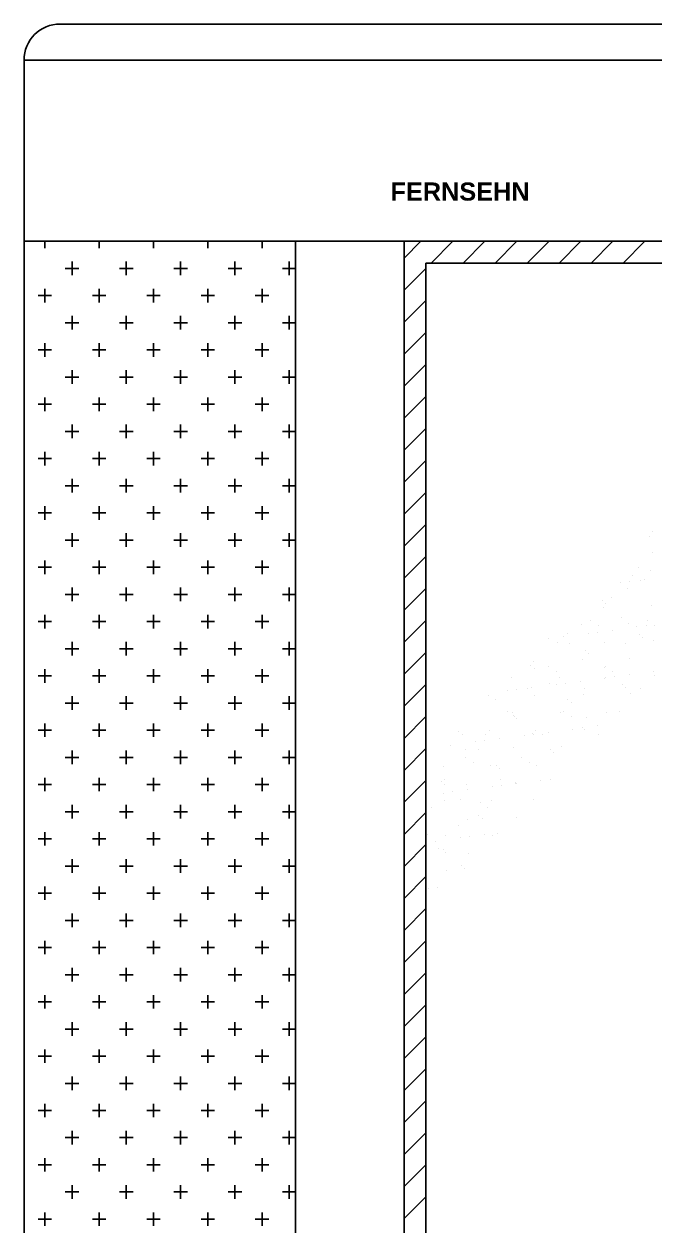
# Model space of a CAD drawing. Header units: inches. Extents: x 11.8 to 54.3, y 10.8 to 35.6.
# Drawn here: x 41.8499 to 42.0242, y 26.8575 to 27.1893 of the extents above; entities that cross this region are included whole.
import ezdxf

# ---------------------------------------------------------------- set-up
doc = ezdxf.new("R2010")
doc.units = ezdxf.units.IN
doc.header["$MEASUREMENT"] = 0
doc.layers.add('02', color=2, linetype='Continuous')
doc.styles.add('HT2', font='swisseb.ttf')

msp = doc.modelspace()

# ---------------------------------------------------------------- linework, layer by layer
at = {"layer": '02'}
for p, q in [((42.72194, 27.18934), (41.85994, 27.18934)), ((41.84994, 27.17934), (41.84994, 26.54634)), ((41.84994, 27.17934), (42.73194, 27.17934)), ((41.92494, 27.12934), (41.84994, 27.12934)), ((41.85569, 27.12748), (41.85569, 27.12934)), ((41.87069, 27.12748), (41.87069, 27.12934)), ((41.88569, 27.12748), (41.88569, 27.12934)), ((41.90069, 27.12748), (41.90069, 27.12934)), ((41.91569, 27.12748), (41.91569, 27.12934)), ((41.92494, 27.12934), (41.92494, 26.61834)), ((41.92494, 27.12934), (41.95494, 27.12934)), ((41.95494, 27.12934), (41.95494, 26.61834)), ((42.62694, 27.12934), (41.95494, 27.12934)), ((41.95494, 27.1247), (41.95958, 27.12934)), ((41.96242, 27.12334), (41.96842, 27.12934)), ((41.97126, 27.12334), (41.97726, 27.12934)), ((41.9801, 27.12334), (41.9861, 27.12934)), ((41.98894, 27.12334), (41.99494, 27.12934)), ((41.99777, 27.12334), (42.00377, 27.12934)), ((42.00661, 27.12334), (42.01261, 27.12934)), ((42.01545, 27.12334), (42.02145, 27.12934)), ((41.86319, 27.11998), (41.86319, 27.12373)), ((41.87819, 27.11998), (41.87819, 27.12373)), ((41.89319, 27.11998), (41.89319, 27.12373)), ((41.90819, 27.11998), (41.90819, 27.12373)), ((41.92319, 27.11998), (41.92319, 27.12373)), ((41.84994, 27.12185), (41.85007, 27.12185)), ((41.86132, 27.12185), (41.86507, 27.12185)), ((41.87632, 27.12185), (41.88007, 27.12185)), ((41.89132, 27.12185), (41.89507, 27.12185)), ((41.90632, 27.12185), (41.91007, 27.12185)), ((41.92132, 27.12185), (41.92494, 27.12185)), ((41.95494, 27.11586), (41.96094, 27.12186)), ((41.96094, 27.12334), (41.96094, 26.62434)), ((42.62094, 27.12334), (41.96094, 27.12334)), ((41.85382, 27.11435), (41.85757, 27.11435)), ((41.85569, 27.11248), (41.85569, 27.11623)), ((41.86882, 27.11435), (41.87257, 27.11435)), ((41.87069, 27.11248), (41.87069, 27.11623)), ((41.88382, 27.11435), (41.88757, 27.11435)), ((41.88569, 27.11248), (41.88569, 27.11623)), ((41.89882, 27.11435), (41.90257, 27.11435)), ((41.90069, 27.11248), (41.90069, 27.11623)), ((41.91382, 27.11435), (41.91757, 27.11435)), ((41.91569, 27.11248), (41.91569, 27.11623)), ((41.95494, 27.10702), (41.96094, 27.11302)), ((41.86319, 27.10498), (41.86319, 27.10873)), ((41.87819, 27.10498), (41.87819, 27.10873)), ((41.89319, 27.10498), (41.89319, 27.10873)), ((41.90819, 27.10498), (41.90819, 27.10873)), ((41.92319, 27.10498), (41.92319, 27.10873)), ((41.84994, 27.10685), (41.85007, 27.10685)), ((41.86132, 27.10685), (41.86507, 27.10685)), ((41.87632, 27.10685), (41.88007, 27.10685)), ((41.89132, 27.10685), (41.89507, 27.10685)), ((41.90632, 27.10685), (41.91007, 27.10685)), ((41.92132, 27.10685), (41.92494, 27.10685)), ((41.95494, 27.09818), (41.96094, 27.10418)), ((41.85569, 27.09748), (41.85569, 27.10123)), ((41.87069, 27.09748), (41.87069, 27.10123)), ((41.88569, 27.09748), (41.88569, 27.10123)), ((41.90069, 27.09748), (41.90069, 27.10123)), ((41.91569, 27.09748), (41.91569, 27.10123)), ((41.85382, 27.09935), (41.85757, 27.09935)), ((41.86882, 27.09935), (41.87257, 27.09935)), ((41.88382, 27.09935), (41.88757, 27.09935)), ((41.89882, 27.09935), (41.90257, 27.09935)), ((41.91382, 27.09935), (41.91757, 27.09935)), ((41.86319, 27.08998), (41.86319, 27.09373)), ((41.87819, 27.08998), (41.87819, 27.09373)), ((41.89319, 27.08998), (41.89319, 27.09373)), ((41.90819, 27.08998), (41.90819, 27.09373)), ((41.92319, 27.08998), (41.92319, 27.09373)), ((41.95494, 27.08934), (41.96094, 27.09534)), ((41.84994, 27.09185), (41.85007, 27.09185)), ((41.86132, 27.09185), (41.86507, 27.09185)), ((41.87632, 27.09185), (41.88007, 27.09185)), ((41.89132, 27.09185), (41.89507, 27.09185)), ((41.90632, 27.09185), (41.91007, 27.09185)), ((41.92132, 27.09185), (41.92494, 27.09185)), ((41.85382, 27.08435), (41.85757, 27.08435)), ((41.85569, 27.08248), (41.85569, 27.08623)), ((41.86882, 27.08435), (41.87257, 27.08435)), ((41.87069, 27.08248), (41.87069, 27.08623)), ((41.88382, 27.08435), (41.88757, 27.08435)), ((41.88569, 27.08248), (41.88569, 27.08623)), ((41.89882, 27.08435), (41.90257, 27.08435)), ((41.90069, 27.08248), (41.90069, 27.08623)), ((41.91382, 27.08435), (41.91757, 27.08435)), ((41.91569, 27.08248), (41.91569, 27.08623)), ((41.95494, 27.0805), (41.96094, 27.0865)), ((41.86319, 27.07498), (41.86319, 27.07873)), ((41.87819, 27.07498), (41.87819, 27.07873)), ((41.89319, 27.07498), (41.89319, 27.07873)), ((41.90819, 27.07498), (41.90819, 27.07873)), ((41.92319, 27.07498), (41.92319, 27.07873)), ((41.95494, 27.07166), (41.96094, 27.07766)), ((41.84994, 27.07685), (41.85007, 27.07685)), ((41.86132, 27.07685), (41.86507, 27.07685)), ((41.87632, 27.07685), (41.88007, 27.07685)), ((41.89132, 27.07685), (41.89507, 27.07685)), ((41.90632, 27.07685), (41.91007, 27.07685)), ((41.92132, 27.07685), (41.92494, 27.07685)), ((41.85569, 27.06748), (41.85569, 27.07123)), ((41.87069, 27.06748), (41.87069, 27.07123)), ((41.88569, 27.06748), (41.88569, 27.07123)), ((41.90069, 27.06748), (41.90069, 27.07123)), ((41.91569, 27.06748), (41.91569, 27.07123)), ((41.85382, 27.06935), (41.85757, 27.06935)), ((41.86882, 27.06935), (41.87257, 27.06935)), ((41.88382, 27.06935), (41.88757, 27.06935)), ((41.89882, 27.06935), (41.90257, 27.06935)), ((41.91382, 27.06935), (41.91757, 27.06935)), ((41.95494, 27.06282), (41.96094, 27.06882)), ((41.84994, 27.06185), (41.85007, 27.06185)), ((41.86132, 27.06185), (41.86507, 27.06185)), ((41.86319, 27.05998), (41.86319, 27.06373)), ((41.87632, 27.06185), (41.88007, 27.06185)), ((41.87819, 27.05998), (41.87819, 27.06373)), ((41.89132, 27.06185), (41.89507, 27.06185)), ((41.89319, 27.05998), (41.89319, 27.06373)), ((41.90632, 27.06185), (41.91007, 27.06185)), ((41.90819, 27.05998), (41.90819, 27.06373)), ((41.92132, 27.06185), (41.92494, 27.06185)), ((41.92319, 27.05998), (41.92319, 27.06373)), ((41.95494, 27.05398), (41.96094, 27.05998)), ((41.85382, 27.05435), (41.85757, 27.05435)), ((41.85569, 27.05248), (41.85569, 27.05623)), ((41.86882, 27.05435), (41.87257, 27.05435)), ((41.87069, 27.05248), (41.87069, 27.05623)), ((41.88382, 27.05435), (41.88757, 27.05435)), ((41.88569, 27.05248), (41.88569, 27.05623)), ((41.89882, 27.05435), (41.90257, 27.05435)), ((41.90069, 27.05248), (41.90069, 27.05623)), ((41.91382, 27.05435), (41.91757, 27.05435)), ((41.91569, 27.05248), (41.91569, 27.05623)), ((41.95494, 27.04515), (41.96094, 27.05115)), ((41.86319, 27.04498), (41.86319, 27.04873)), ((41.87819, 27.04498), (41.87819, 27.04873)), ((41.89319, 27.04498), (41.89319, 27.04873)), ((41.90819, 27.04498), (41.90819, 27.04873)), ((41.92319, 27.04498), (41.92319, 27.04873)), ((42.02274, 27.04796), (42.02274, 27.04796)), ((42.02348, 27.04932), (42.02348, 27.04932)), ((41.84994, 27.04685), (41.85007, 27.04685)), ((41.86132, 27.04685), (41.86507, 27.04685)), ((41.87632, 27.04685), (41.88007, 27.04685)), ((41.89132, 27.04685), (41.89507, 27.04685)), ((41.90632, 27.04685), (41.91007, 27.04685)), ((41.92132, 27.04685), (41.92494, 27.04685)), ((41.85569, 27.03748), (41.85569, 27.04123)), ((41.87069, 27.03748), (41.87069, 27.04123)), ((41.88569, 27.03748), (41.88569, 27.04123)), ((41.90069, 27.03748), (41.90069, 27.04123)), ((41.91569, 27.03748), (41.91569, 27.04123)), ((41.95494, 27.03631), (41.96094, 27.04231)), ((42.02364, 27.04342), (42.02364, 27.04342)), ((41.85382, 27.03935), (41.85757, 27.03935)), ((41.86882, 27.03935), (41.87257, 27.03935)), ((41.88382, 27.03935), (41.88757, 27.03935)), ((41.89882, 27.03935), (41.90257, 27.03935)), ((41.91382, 27.03935), (41.91757, 27.03935)), ((42.01975, 27.03922), (42.01975, 27.03922)), ((42.02306, 27.03833), (42.02306, 27.03833)), ((42.01463, 27.03521), (42.01463, 27.03521)), ((42.01723, 27.03555), (42.01723, 27.03555)), ((42.01798, 27.03708), (42.01798, 27.03708)), ((42.02009, 27.03574), (42.02009, 27.03574)), ((42.0213, 27.03609), (42.0213, 27.03609)), ((41.84994, 27.03185), (41.85007, 27.03185)), ((41.86132, 27.03185), (41.86507, 27.03185)), ((41.86319, 27.02998), (41.86319, 27.03373)), ((41.87632, 27.03185), (41.88007, 27.03185)), ((41.87819, 27.02998), (41.87819, 27.03373)), ((41.89132, 27.03185), (41.89507, 27.03185)), ((41.89319, 27.02998), (41.89319, 27.03373)), ((41.90632, 27.03185), (41.91007, 27.03185)), ((41.90819, 27.02998), (41.90819, 27.03373)), ((41.92132, 27.03185), (41.92494, 27.03185)), ((41.92319, 27.02998), (41.92319, 27.03373)), ((41.95494, 27.02747), (41.96094, 27.03347)), ((42.01211, 27.03087), (42.01211, 27.03087)), ((42.01661, 27.03338), (42.01661, 27.03338)), ((42.00969, 27.03027), (42.00969, 27.03027)), ((42.00987, 27.02821), (42.00987, 27.02821)), ((42.01061, 27.02942), (42.01061, 27.02942)), ((42.02337, 27.0287), (42.02337, 27.0287)), ((41.85382, 27.02435), (41.85757, 27.02435)), ((41.85569, 27.02248), (41.85569, 27.02623)), ((41.86882, 27.02435), (41.87257, 27.02435)), ((41.87069, 27.02248), (41.87069, 27.02623)), ((41.88382, 27.02435), (41.88757, 27.02435)), ((41.88569, 27.02248), (41.88569, 27.02623)), ((41.89882, 27.02435), (41.90257, 27.02435)), ((41.90069, 27.02248), (41.90069, 27.02623)), ((41.91382, 27.02435), (41.91757, 27.02435)), ((41.91569, 27.02248), (41.91569, 27.02623)), ((41.95494, 27.01863), (41.96094, 27.02463)), ((42.00645, 27.02453), (42.00645, 27.02453)), ((42.01496, 27.02544), (42.01496, 27.02544)), ((42.02202, 27.02456), (42.02202, 27.02456)), ((41.99993, 27.02105), (41.99993, 27.02105)), ((42.00384, 27.02358), (42.00384, 27.02358)), ((42.00578, 27.0211), (42.00578, 27.0211)), ((42.00838, 27.02144), (42.00838, 27.02144)), ((42.00856, 27.02319), (42.00856, 27.02319)), ((42.01245, 27.02198), (42.01245, 27.02198)), ((42.01693, 27.02375), (42.01693, 27.02375)), ((42.01924, 27.02287), (42.01924, 27.02287)), ((42.01994, 27.02088), (42.01994, 27.02088)), ((42.02184, 27.02321), (42.02184, 27.02321)), ((42.02413, 27.02322), (42.02413, 27.02322)), ((41.86319, 27.01498), (41.86319, 27.01873)), ((41.87819, 27.01498), (41.87819, 27.01873)), ((41.89319, 27.01498), (41.89319, 27.01873)), ((41.90819, 27.01498), (41.90819, 27.01873)), ((41.92319, 27.01498), (41.92319, 27.01873)), ((41.99492, 27.01967), (41.99492, 27.01967)), ((41.99739, 27.01864), (41.99739, 27.01864)), ((41.99899, 27.02021), (41.99899, 27.02021)), ((42.00058, 27.01832), (42.00058, 27.01832)), ((42.01018, 27.01858), (42.01018, 27.01858)), ((42.01615, 27.01835), (42.01615, 27.01835)), ((42.02086, 27.02003), (42.02086, 27.02003)), ((42.02369, 27.01906), (42.02369, 27.01906)), ((41.84994, 27.01685), (41.85007, 27.01685)), ((41.86132, 27.01685), (41.86507, 27.01685)), ((41.87632, 27.01685), (41.88007, 27.01685)), ((41.89132, 27.01685), (41.89507, 27.01685)), ((41.90632, 27.01685), (41.91007, 27.01685)), ((41.92132, 27.01685), (41.92494, 27.01685)), ((41.95494, 27.00979), (41.96094, 27.01579)), ((42.00491, 27.01649), (42.00491, 27.01649)), ((42.00583, 27.01564), (42.00583, 27.01564)), ((42.01724, 27.01412), (42.01724, 27.01412)), ((41.85569, 27.00748), (41.85569, 27.01123)), ((41.87069, 27.00748), (41.87069, 27.01123)), ((41.88569, 27.00748), (41.88569, 27.01123)), ((41.90069, 27.00748), (41.90069, 27.01123)), ((41.91569, 27.00748), (41.91569, 27.01123)), ((41.98988, 27.0121), (41.98988, 27.0121)), ((41.99065, 27.01346), (41.99065, 27.01346)), ((41.9908, 27.01126), (41.9908, 27.01126)), ((41.99491, 27.01198), (41.99491, 27.01198)), ((42.00415, 27.01395), (42.00415, 27.01395)), ((42.01018, 27.01166), (42.01018, 27.01166)), ((42.01049, 27.01201), (42.01049, 27.01201)), ((42.01259, 27.01067), (42.01259, 27.01067)), ((41.85382, 27.00935), (41.85757, 27.00935)), ((41.86882, 27.00935), (41.87257, 27.00935)), ((41.88382, 27.00935), (41.88757, 27.00935)), ((41.89882, 27.00935), (41.90257, 27.00935)), ((41.91382, 27.00935), (41.91757, 27.00935)), ((41.98462, 27.00884), (41.98462, 27.00884)), ((41.99702, 27.01064), (41.99702, 27.01064)), ((41.99771, 27.009), (41.99771, 27.009)), ((42.0036, 27.00787), (42.0036, 27.00787)), ((42.01039, 27.00876), (42.01039, 27.00876)), ((42.0105, 27.00894), (42.0105, 27.00894)), ((42.01299, 27.0091), (42.01299, 27.0091)), ((42.01706, 27.00964), (42.01706, 27.00964)), ((42.02385, 27.01053), (42.02385, 27.01053)), ((42.024, 27.00943), (42.024, 27.00943)), ((41.95494, 27.00095), (41.96094, 27.00695)), ((41.98347, 27.00522), (41.98347, 27.00522)), ((41.98607, 27.00556), (41.98607, 27.00556)), ((41.98904, 27.00577), (41.98904, 27.00577)), ((41.99014, 27.00609), (41.99014, 27.00609)), ((41.99515, 27.00727), (41.99515, 27.00727)), ((41.99693, 27.00699), (41.99693, 27.00699)), ((41.99953, 27.00733), (41.99953, 27.00733)), ((42.00447, 27.00431), (42.00447, 27.00431)), ((42.00461, 27.0058), (42.00461, 27.0058)), ((42.01516, 27.0071), (42.01516, 27.0071)), ((42.01608, 27.00625), (42.01608, 27.00625)), ((42.01756, 27.00448), (42.01756, 27.00448)), ((42.02018, 27.00583), (42.02018, 27.00583)), ((41.84994, 27.00185), (41.85007, 27.00185)), ((41.86132, 27.00185), (41.86507, 27.00185)), ((41.86319, 26.99998), (41.86319, 27.00373)), ((41.87632, 27.00185), (41.88007, 27.00185)), ((41.87819, 26.99998), (41.87819, 27.00373)), ((41.89132, 27.00185), (41.89507, 27.00185)), ((41.89319, 26.99998), (41.89319, 27.00373)), ((41.90632, 27.00185), (41.91007, 27.00185)), ((41.90819, 26.99998), (41.90819, 27.00373)), ((41.92132, 27.00185), (41.92494, 27.00185)), ((41.92319, 26.99998), (41.92319, 27.00373)), ((41.97817, 27.00389), (41.97817, 27.00389)), ((41.98012, 27.00288), (41.98012, 27.00288)), ((41.99097, 27.00383), (41.99097, 27.00383)), ((42.00013, 27.00271), (42.00013, 27.00271)), ((42.00105, 27.00187), (42.00105, 27.00187)), ((41.95494, 26.99211), (41.96094, 26.99811)), ((41.98338, 26.99943), (41.98338, 26.99943)), ((41.98494, 26.9992), (41.98494, 26.9992)), ((41.9851, 26.99832), (41.9851, 26.99832)), ((41.98549, 26.99809), (41.98549, 26.99809)), ((41.98602, 26.99748), (41.98602, 26.99748)), ((41.99802, 26.99937), (41.99802, 26.99937)), ((41.99895, 26.99946), (41.99895, 26.99946)), ((42.00106, 26.99812), (42.00106, 26.99812)), ((42.0054, 26.99788), (42.0054, 26.99788)), ((42.01081, 26.99931), (42.01081, 26.99931)), ((42.01452, 26.99949), (42.01452, 26.99949)), ((41.85382, 26.99435), (41.85757, 26.99435)), ((41.85569, 26.99248), (41.85569, 26.99623)), ((41.86882, 26.99435), (41.87257, 26.99435)), ((41.87069, 26.99248), (41.87069, 26.99623)), ((41.88382, 26.99435), (41.88757, 26.99435)), ((41.88569, 26.99248), (41.88569, 26.99623)), ((41.89882, 26.99435), (41.90257, 26.99435)), ((41.90069, 26.99248), (41.90069, 26.99623)), ((41.91382, 26.99435), (41.91757, 26.99435)), ((41.91569, 26.99248), (41.91569, 26.99623)), ((41.97849, 26.99426), (41.97849, 26.99426)), ((41.99128, 26.99419), (41.99128, 26.99419)), ((42.00154, 26.99465), (42.00154, 26.99465)), ((42.00414, 26.99499), (42.00414, 26.99499)), ((42.00478, 26.99468), (42.00478, 26.99468)), ((42.00821, 26.99553), (42.00821, 26.99553)), ((41.97007, 26.99393), (41.97007, 26.99393)), ((41.97099, 26.99309), (41.97099, 26.99309)), ((41.97462, 26.99111), (41.97462, 26.99111)), ((41.97723, 26.99145), (41.97723, 26.99145)), ((41.97751, 26.99323), (41.97751, 26.99323)), ((41.98129, 26.99198), (41.98129, 26.99198)), ((41.98808, 26.99288), (41.98808, 26.99288)), ((41.99037, 26.99349), (41.99037, 26.99349)), ((41.99068, 26.99322), (41.99068, 26.99322)), ((41.99308, 26.99325), (41.99308, 26.99325)), ((41.99475, 26.99376), (41.99475, 26.99376)), ((42.00865, 26.99328), (42.00865, 26.99328)), ((41.86319, 26.98498), (41.86319, 26.98873)), ((41.87819, 26.98498), (41.87819, 26.98873)), ((41.89319, 26.98498), (41.89319, 26.98873)), ((41.90819, 26.98498), (41.90819, 26.98873)), ((41.92319, 26.98498), (41.92319, 26.98873)), ((41.95494, 26.98327), (41.96094, 26.98927)), ((41.96783, 26.99021), (41.96783, 26.99021)), ((41.97175, 26.98908), (41.97175, 26.98908)), ((41.97534, 26.9891), (41.97534, 26.9891)), ((41.98525, 26.98957), (41.98525, 26.98957)), ((41.99535, 26.98893), (41.99535, 26.98893)), ((41.99627, 26.98809), (41.99627, 26.98809)), ((41.99834, 26.98973), (41.99834, 26.98973)), ((41.84994, 26.98685), (41.85007, 26.98685)), ((41.86132, 26.98685), (41.86507, 26.98685)), ((41.87632, 26.98685), (41.88007, 26.98685)), ((41.89132, 26.98685), (41.89507, 26.98685)), ((41.90632, 26.98685), (41.91007, 26.98685)), ((41.92132, 26.98685), (41.92494, 26.98685)), ((41.96572, 26.98445), (41.96572, 26.98445)), ((41.97185, 26.98688), (41.97185, 26.98688)), ((41.97396, 26.98554), (41.97396, 26.98554)), ((41.9788, 26.98462), (41.9788, 26.98462)), ((41.98031, 26.98454), (41.98031, 26.98454)), ((41.98742, 26.98691), (41.98742, 26.98691)), ((41.98953, 26.98557), (41.98953, 26.98557)), ((41.99159, 26.98456), (41.99159, 26.98456)), ((41.85569, 26.97748), (41.85569, 26.98123)), ((41.87069, 26.97748), (41.87069, 26.98123)), ((41.88569, 26.97748), (41.88569, 26.98123)), ((41.90069, 26.97748), (41.90069, 26.98123)), ((41.91569, 26.97748), (41.91569, 26.98123)), ((41.98124, 26.9837), (41.98124, 26.9837)), ((41.99529, 26.98088), (41.99529, 26.98088)), ((41.85382, 26.97935), (41.85757, 26.97935)), ((41.86882, 26.97935), (41.87257, 26.97935)), ((41.88382, 26.97935), (41.88757, 26.97935)), ((41.89882, 26.97935), (41.90257, 26.97935)), ((41.91382, 26.97935), (41.91757, 26.97935)), ((41.95494, 26.97444), (41.96094, 26.98044)), ((41.96528, 26.98015), (41.96528, 26.98015)), ((41.96598, 26.98068), (41.96598, 26.98068)), ((41.96621, 26.97931), (41.96621, 26.97931)), ((41.97206, 26.97945), (41.97206, 26.97945)), ((41.97244, 26.97787), (41.97244, 26.97787)), ((41.97923, 26.97877), (41.97923, 26.97877)), ((41.98155, 26.98071), (41.98155, 26.98071)), ((41.98184, 26.97911), (41.98184, 26.97911)), ((41.98557, 26.97993), (41.98557, 26.97993)), ((41.98559, 26.97971), (41.98559, 26.97971)), ((41.9859, 26.97964), (41.9859, 26.97964)), ((41.99269, 26.98054), (41.99269, 26.98054)), ((41.96577, 26.977), (41.96577, 26.977)), ((41.96603, 26.97482), (41.96603, 26.97482)), ((41.96838, 26.97734), (41.96838, 26.97734)), ((41.97056, 26.97532), (41.97056, 26.97532)), ((41.97589, 26.97436), (41.97589, 26.97436)), ((41.97912, 26.97499), (41.97912, 26.97499)), ((41.99056, 26.97515), (41.99056, 26.97515)), ((41.84994, 26.97185), (41.85007, 26.97185)), ((41.86132, 26.97185), (41.86507, 26.97185)), ((41.86319, 26.96998), (41.86319, 26.97373)), ((41.87632, 26.97185), (41.88007, 26.97185)), ((41.87819, 26.96998), (41.87819, 26.97373)), ((41.89132, 26.97185), (41.89507, 26.97185)), ((41.89319, 26.96998), (41.89319, 26.97373)), ((41.90632, 26.97185), (41.91007, 26.97185)), ((41.90819, 26.96998), (41.90819, 26.97373)), ((41.92132, 26.97185), (41.92494, 26.97185)), ((41.92319, 26.96998), (41.92319, 26.97373)), ((41.95494, 26.9656), (41.96094, 26.9716)), ((41.96243, 26.97299), (41.96243, 26.97299)), ((41.978, 26.97302), (41.978, 26.97302)), ((41.97002, 26.96816), (41.97002, 26.96816)), ((41.97238, 26.96981), (41.97238, 26.96981)), ((41.97553, 26.97076), (41.97553, 26.97076)), ((41.97645, 26.96992), (41.97645, 26.96992)), ((41.98588, 26.9703), (41.98588, 26.9703)), ((41.85382, 26.96435), (41.85757, 26.96435)), ((41.85569, 26.96248), (41.85569, 26.96623)), ((41.86882, 26.96435), (41.87257, 26.96435)), ((41.87069, 26.96248), (41.87069, 26.96623)), ((41.88382, 26.96435), (41.88757, 26.96435)), ((41.88569, 26.96248), (41.88569, 26.96623)), ((41.89882, 26.96435), (41.90257, 26.96435)), ((41.90069, 26.96248), (41.90069, 26.96623)), ((41.91382, 26.96435), (41.91757, 26.96435)), ((41.91569, 26.96248), (41.91569, 26.96623)), ((41.96142, 26.96553), (41.96142, 26.96553)), ((41.96635, 26.96519), (41.96635, 26.96519)), ((41.97038, 26.96466), (41.97038, 26.96466)), ((41.97299, 26.965), (41.97299, 26.965)), ((41.97705, 26.96553), (41.97705, 26.96553)), ((41.97943, 26.96535), (41.97943, 26.96535)), ((41.9808, 26.96593), (41.9808, 26.96593)), ((41.95494, 26.95676), (41.96094, 26.96276)), ((41.96359, 26.96376), (41.96359, 26.96376)), ((41.96436, 26.96182), (41.96436, 26.96182)), ((41.96577, 26.96154), (41.96577, 26.96154)), ((41.86319, 26.95498), (41.86319, 26.95873)), ((41.87819, 26.95498), (41.87819, 26.95873)), ((41.89319, 26.95498), (41.89319, 26.95873)), ((41.90819, 26.95498), (41.90819, 26.95873)), ((41.92319, 26.95498), (41.92319, 26.95873)), ((41.96646, 26.96047), (41.96646, 26.96047)), ((41.97269, 26.96018), (41.97269, 26.96018)), ((41.84994, 26.95685), (41.85007, 26.95685)), ((41.86132, 26.95685), (41.86507, 26.95685)), ((41.87632, 26.95685), (41.88007, 26.95685)), ((41.89132, 26.95685), (41.89507, 26.95685)), ((41.90632, 26.95685), (41.91007, 26.95685)), ((41.92132, 26.95685), (41.92494, 26.95685)), ((41.96666, 26.95555), (41.96666, 26.95555)), ((41.97075, 26.95698), (41.97075, 26.95698)), ((41.97167, 26.95614), (41.97167, 26.95614)), ((41.85569, 26.94748), (41.85569, 26.95123)), ((41.87069, 26.94748), (41.87069, 26.95123)), ((41.88569, 26.94748), (41.88569, 26.95123)), ((41.90069, 26.94748), (41.90069, 26.95123)), ((41.91569, 26.94748), (41.91569, 26.95123)), ((41.95494, 26.94792), (41.96094, 26.95392)), ((41.85382, 26.94935), (41.85757, 26.94935)), ((41.86882, 26.94935), (41.87257, 26.94935)), ((41.88382, 26.94935), (41.88757, 26.94935)), ((41.89882, 26.94935), (41.90257, 26.94935)), ((41.91382, 26.94935), (41.91757, 26.94935)), ((41.96099, 26.94777), (41.96099, 26.94777)), ((41.96154, 26.95055), (41.96154, 26.95055)), ((41.96414, 26.95089), (41.96414, 26.95089)), ((41.95494, 26.93908), (41.96094, 26.94508)), ((41.84994, 26.94185), (41.85007, 26.94185)), ((41.86132, 26.94185), (41.86507, 26.94185)), ((41.86319, 26.93998), (41.86319, 26.94373)), ((41.87632, 26.94185), (41.88007, 26.94185)), ((41.87819, 26.93998), (41.87819, 26.94373)), ((41.89132, 26.94185), (41.89507, 26.94185)), ((41.89319, 26.93998), (41.89319, 26.94373)), ((41.90632, 26.94185), (41.91007, 26.94185)), ((41.90819, 26.93998), (41.90819, 26.94373)), ((41.92132, 26.94185), (41.92494, 26.94185)), ((41.92319, 26.93998), (41.92319, 26.94373)), ((41.85382, 26.93435), (41.85757, 26.93435)), ((41.85569, 26.93248), (41.85569, 26.93623)), ((41.86882, 26.93435), (41.87257, 26.93435)), ((41.87069, 26.93248), (41.87069, 26.93623)), ((41.88382, 26.93435), (41.88757, 26.93435)), ((41.88569, 26.93248), (41.88569, 26.93623)), ((41.89882, 26.93435), (41.90257, 26.93435)), ((41.90069, 26.93248), (41.90069, 26.93623)), ((41.91382, 26.93435), (41.91757, 26.93435)), ((41.91569, 26.93248), (41.91569, 26.93623)), ((41.95494, 26.93024), (41.96094, 26.93624)), ((41.86319, 26.92498), (41.86319, 26.92873)), ((41.87819, 26.92498), (41.87819, 26.92873)), ((41.89319, 26.92498), (41.89319, 26.92873)), ((41.90819, 26.92498), (41.90819, 26.92873)), ((41.92319, 26.92498), (41.92319, 26.92873)), ((41.84994, 26.92685), (41.85007, 26.92685)), ((41.86132, 26.92685), (41.86507, 26.92685)), ((41.87632, 26.92685), (41.88007, 26.92685)), ((41.89132, 26.92685), (41.89507, 26.92685)), ((41.90632, 26.92685), (41.91007, 26.92685)), ((41.92132, 26.92685), (41.92494, 26.92685)), ((41.95494, 26.9214), (41.96094, 26.9274)), ((41.85569, 26.91748), (41.85569, 26.92123)), ((41.87069, 26.91748), (41.87069, 26.92123)), ((41.88569, 26.91748), (41.88569, 26.92123)), ((41.90069, 26.91748), (41.90069, 26.92123)), ((41.91569, 26.91748), (41.91569, 26.92123)), ((41.85382, 26.91935), (41.85757, 26.91935)), ((41.86882, 26.91935), (41.87257, 26.91935)), ((41.88382, 26.91935), (41.88757, 26.91935)), ((41.89882, 26.91935), (41.90257, 26.91935)), ((41.91382, 26.91935), (41.91757, 26.91935)), ((41.95494, 26.91256), (41.96094, 26.91856)), ((41.84994, 26.91185), (41.85007, 26.91185)), ((41.86132, 26.91185), (41.86507, 26.91185)), ((41.86319, 26.90998), (41.86319, 26.91373)), ((41.87632, 26.91185), (41.88007, 26.91185)), ((41.87819, 26.90998), (41.87819, 26.91373)), ((41.89132, 26.91185), (41.89507, 26.91185)), ((41.89319, 26.90998), (41.89319, 26.91373)), ((41.90632, 26.91185), (41.91007, 26.91185)), ((41.90819, 26.90998), (41.90819, 26.91373)), ((41.92132, 26.91185), (41.92494, 26.91185)), ((41.92319, 26.90998), (41.92319, 26.91373)), ((41.95494, 26.90372), (41.96094, 26.90972)), ((41.85569, 26.90248), (41.85569, 26.90623)), ((41.87069, 26.90248), (41.87069, 26.90623)), ((41.88569, 26.90248), (41.88569, 26.90623)), ((41.90069, 26.90248), (41.90069, 26.90623)), ((41.91569, 26.90248), (41.91569, 26.90623)), ((41.85382, 26.90435), (41.85757, 26.90435)), ((41.86882, 26.90435), (41.87257, 26.90435)), ((41.88382, 26.90435), (41.88757, 26.90435)), ((41.89882, 26.90435), (41.90257, 26.90435)), ((41.91382, 26.90435), (41.91757, 26.90435)), ((41.86319, 26.89498), (41.86319, 26.89873)), ((41.87819, 26.89498), (41.87819, 26.89873)), ((41.89319, 26.89498), (41.89319, 26.89873)), ((41.90819, 26.89498), (41.90819, 26.89873)), ((41.92319, 26.89498), (41.92319, 26.89873)), ((41.95494, 26.89489), (41.96094, 26.90089)), ((41.84994, 26.89685), (41.85007, 26.89685)), ((41.86132, 26.89685), (41.86507, 26.89685)), ((41.87632, 26.89685), (41.88007, 26.89685)), ((41.89132, 26.89685), (41.89507, 26.89685)), ((41.90632, 26.89685), (41.91007, 26.89685)), ((41.92132, 26.89685), (41.92494, 26.89685)), ((41.85569, 26.88748), (41.85569, 26.89123)), ((41.87069, 26.88748), (41.87069, 26.89123)), ((41.88569, 26.88748), (41.88569, 26.89123)), ((41.90069, 26.88748), (41.90069, 26.89123)), ((41.91569, 26.88748), (41.91569, 26.89123)), ((41.95494, 26.88605), (41.96094, 26.89205)), ((41.85382, 26.88935), (41.85757, 26.88935)), ((41.86882, 26.88935), (41.87257, 26.88935)), ((41.88382, 26.88935), (41.88757, 26.88935)), ((41.89882, 26.88935), (41.90257, 26.88935)), ((41.91382, 26.88935), (41.91757, 26.88935)), ((41.84994, 26.88185), (41.85007, 26.88185)), ((41.86132, 26.88185), (41.86507, 26.88185)), ((41.86319, 26.87998), (41.86319, 26.88373)), ((41.87632, 26.88185), (41.88007, 26.88185)), ((41.87819, 26.87998), (41.87819, 26.88373)), ((41.89132, 26.88185), (41.89507, 26.88185)), ((41.89319, 26.87998), (41.89319, 26.88373)), ((41.90632, 26.88185), (41.91007, 26.88185)), ((41.90819, 26.87998), (41.90819, 26.88373)), ((41.92132, 26.88185), (41.92494, 26.88185)), ((41.92319, 26.87998), (41.92319, 26.88373)), ((41.95494, 26.87721), (41.96094, 26.88321)), ((41.85569, 26.87248), (41.85569, 26.87623)), ((41.87069, 26.87248), (41.87069, 26.87623)), ((41.88569, 26.87248), (41.88569, 26.87623)), ((41.90069, 26.87248), (41.90069, 26.87623)), ((41.91569, 26.87248), (41.91569, 26.87623)), ((41.85382, 26.87435), (41.85757, 26.87435)), ((41.86882, 26.87435), (41.87257, 26.87435)), ((41.88382, 26.87435), (41.88757, 26.87435)), ((41.89882, 26.87435), (41.90257, 26.87435)), ((41.91382, 26.87435), (41.91757, 26.87435)), ((41.95494, 26.86837), (41.96094, 26.87437)), ((41.86319, 26.86498), (41.86319, 26.86873)), ((41.87819, 26.86498), (41.87819, 26.86873)), ((41.89319, 26.86498), (41.89319, 26.86873)), ((41.90819, 26.86498), (41.90819, 26.86873)), ((41.92319, 26.86498), (41.92319, 26.86873)), ((41.84994, 26.86685), (41.85007, 26.86685)), ((41.86132, 26.86685), (41.86507, 26.86685)), ((41.87632, 26.86685), (41.88007, 26.86685)), ((41.89132, 26.86685), (41.89507, 26.86685)), ((41.90632, 26.86685), (41.91007, 26.86685)), ((41.92132, 26.86685), (41.92494, 26.86685)), ((41.95494, 26.85953), (41.96094, 26.86553)), ((41.85382, 26.85935), (41.85757, 26.85935)), ((41.85569, 26.85748), (41.85569, 26.86123)), ((41.86882, 26.85935), (41.87257, 26.85935)), ((41.87069, 26.85748), (41.87069, 26.86123)), ((41.88382, 26.85935), (41.88757, 26.85935)), ((41.88569, 26.85748), (41.88569, 26.86123)), ((41.89882, 26.85935), (41.90257, 26.85935)), ((41.90069, 26.85748), (41.90069, 26.86123)), ((41.91382, 26.85935), (41.91757, 26.85935)), ((41.91569, 26.85748), (41.91569, 26.86123))]:
    msp.add_line(p, q, dxfattribs=at)
msp.add_arc((41.85994, 27.17934), 0.01, 90, 180, dxfattribs=at)

# ---------------------------------------------------------------- texts
at = {"layer": '02', "style": 'HT2'}
msp.add_text('FERNSEHN', height=0.005, dxfattribs=at).set_placement((41.95116, 27.14059))

doc.saveas('drawing.dxf')
